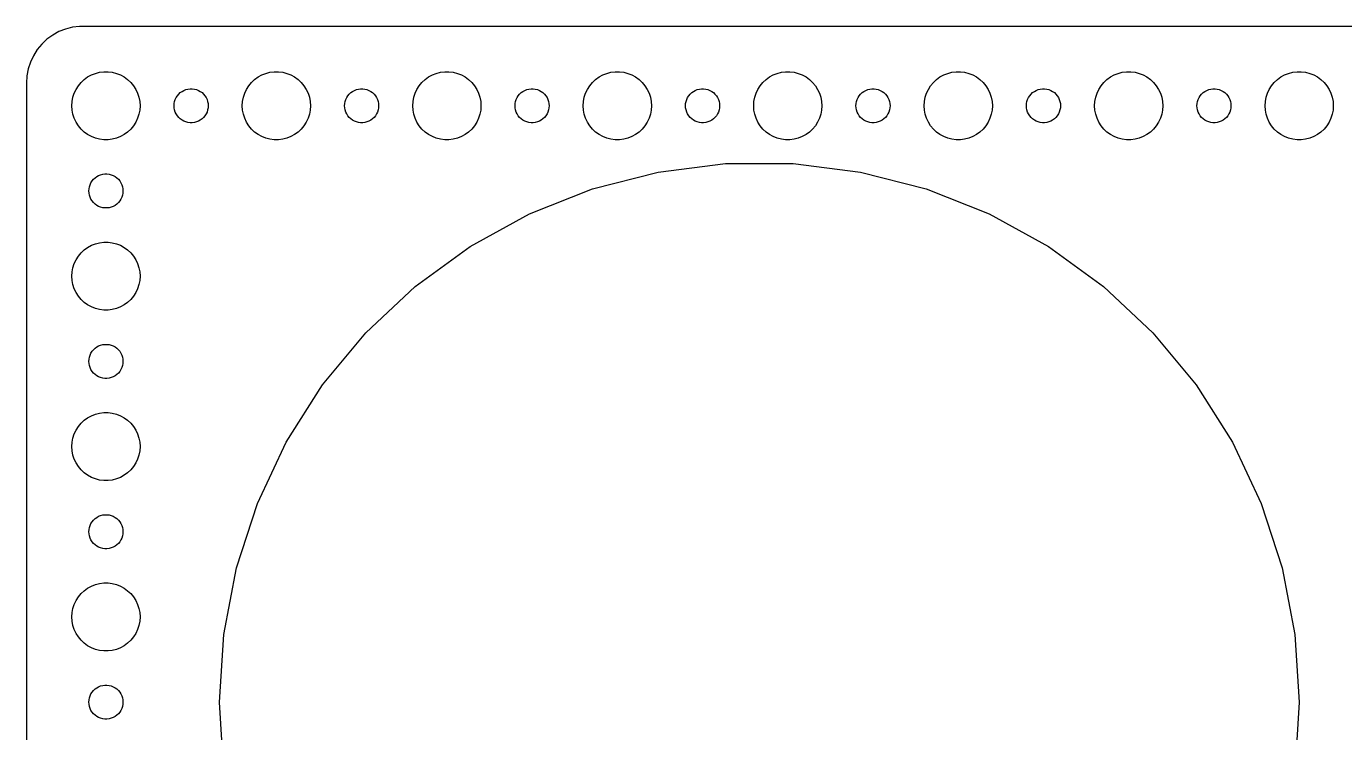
# Model space of a CAD drawing. Header units: metres. Extents: x -164 to 164, y -59 to 59.
# Drawn here: x -164.5 to -48.5, y -2.7 to 59.5 of the extents above; entities that cross this region are included whole.
import ezdxf

# ---------------------------------------------------------------- set-up
doc = ezdxf.new("R2010")
doc.units = ezdxf.units.M

msp = doc.modelspace()

# ---------------------------------------------------------------- linework, layer by layer
for p, q in [((-161.045, 59.2553), (-161.629, 59.0241)), ((-160.437, 59.4114), (-161.045, 59.2553)), ((-159.814, 59.4901), (-160.437, 59.4114)), ((159.814, 59.4901), (-159.814, 59.4901)), ((-162.687, 58.3526), (-163.145, 57.9227)), ((-162.179, 58.7216), (-162.687, 58.3526)), ((-161.629, 59.0241), (-162.179, 58.7216)), ((-163.882, 56.9088), (-164.149, 56.3406)), ((-163.545, 57.4389), (-163.882, 56.9088)), ((-163.145, 57.9227), (-163.545, 57.4389)), ((-164.343, 55.7434), (-164.461, 55.1267)), ((-164.149, 56.3406), (-164.343, 55.7434)), ((-164.461, 55.1267), (-164.5, 54.5)), ((-159.927, 54.2634), (-159.687, 54.5536)), ((-159.687, 54.5536), (-159.412, 54.8115)), ((-159.412, 54.8115), (-159.107, 55.033)), ((-159.107, 55.033), (-158.777, 55.2145)), ((-158.777, 55.2145), (-158.427, 55.3532)), ((-158.427, 55.3532), (-158.062, 55.4469)), ((-158.062, 55.4469), (-157.688, 55.4941)), ((-157.688, 55.4941), (-157.312, 55.4941)), ((-157.312, 55.4941), (-156.938, 55.4469)), ((-156.938, 55.4469), (-156.573, 55.3532)), ((-156.573, 55.3532), (-156.223, 55.2145)), ((-156.223, 55.2145), (-155.893, 55.033)), ((-155.893, 55.033), (-155.588, 54.8115)), ((-155.588, 54.8115), (-155.313, 54.5536)), ((-155.313, 54.5536), (-155.073, 54.2634)), ((-144.927, 54.2634), (-144.687, 54.5536)), ((-144.687, 54.5536), (-144.412, 54.8115)), ((-144.412, 54.8115), (-144.107, 55.033)), ((-144.107, 55.033), (-143.777, 55.2145)), ((-143.777, 55.2145), (-143.427, 55.3532)), ((-143.427, 55.3532), (-143.062, 55.4469)), ((-143.062, 55.4469), (-142.688, 55.4941)), ((-142.688, 55.4941), (-142.312, 55.4941)), ((-142.312, 55.4941), (-141.938, 55.4469)), ((-141.938, 55.4469), (-141.573, 55.3532)), ((-141.573, 55.3532), (-141.223, 55.2145)), ((-141.223, 55.2145), (-140.893, 55.033)), ((-140.893, 55.033), (-140.588, 54.8115)), ((-140.588, 54.8115), (-140.313, 54.5536)), ((-140.313, 54.5536), (-140.073, 54.2634)), ((-129.927, 54.2634), (-129.687, 54.5536)), ((-129.687, 54.5536), (-129.412, 54.8115)), ((-129.412, 54.8115), (-129.107, 55.033)), ((-129.107, 55.033), (-128.777, 55.2145)), ((-128.777, 55.2145), (-128.427, 55.3532)), ((-128.427, 55.3532), (-128.062, 55.4469)), ((-128.062, 55.4469), (-127.688, 55.4941)), ((-127.688, 55.4941), (-127.312, 55.4941)), ((-127.312, 55.4941), (-126.938, 55.4469)), ((-126.938, 55.4469), (-126.573, 55.3532)), ((-126.573, 55.3532), (-126.223, 55.2145)), ((-126.223, 55.2145), (-125.893, 55.033)), ((-125.893, 55.033), (-125.588, 54.8115)), ((-125.588, 54.8115), (-125.313, 54.5536)), ((-125.313, 54.5536), (-125.073, 54.2634)), ((-114.927, 54.2634), (-114.687, 54.5536)), ((-114.687, 54.5536), (-114.412, 54.8115)), ((-114.412, 54.8115), (-114.107, 55.033)), ((-114.107, 55.033), (-113.777, 55.2145)), ((-113.777, 55.2145), (-113.427, 55.3532)), ((-113.427, 55.3532), (-113.062, 55.4469)), ((-113.062, 55.4469), (-112.688, 55.4941)), ((-112.688, 55.4941), (-112.312, 55.4941)), ((-112.312, 55.4941), (-111.938, 55.4469)), ((-111.938, 55.4469), (-111.573, 55.3532)), ((-111.573, 55.3532), (-111.223, 55.2145)), ((-111.223, 55.2145), (-110.893, 55.033)), ((-110.893, 55.033), (-110.588, 54.8115)), ((-110.588, 54.8115), (-110.313, 54.5536)), ((-110.313, 54.5536), (-110.073, 54.2634)), ((-99.927, 54.2634), (-99.6869, 54.5536)), ((-99.6869, 54.5536), (-99.4123, 54.8115)), ((-99.4123, 54.8115), (-99.1075, 55.033)), ((-99.1075, 55.033), (-98.7773, 55.2145)), ((-98.7773, 55.2145), (-98.427, 55.3532)), ((-98.427, 55.3532), (-98.0621, 55.4469)), ((-98.0621, 55.4469), (-97.6884, 55.4941)), ((-97.6884, 55.4941), (-97.3116, 55.4941)), ((-97.3116, 55.4941), (-96.9379, 55.4469)), ((-96.9379, 55.4469), (-96.573, 55.3532)), ((-96.573, 55.3532), (-96.2227, 55.2145)), ((-96.2227, 55.2145), (-95.8925, 55.033)), ((-95.8925, 55.033), (-95.5877, 54.8115)), ((-95.5877, 54.8115), (-95.3131, 54.5536)), ((-95.3131, 54.5536), (-95.073, 54.2634)), ((-84.927, 54.2634), (-84.6869, 54.5536)), ((-84.6869, 54.5536), (-84.4123, 54.8115)), ((-84.4123, 54.8115), (-84.1075, 55.033)), ((-84.1075, 55.033), (-83.7773, 55.2145)), ((-83.7773, 55.2145), (-83.427, 55.3532)), ((-83.427, 55.3532), (-83.0621, 55.4469)), ((-83.0621, 55.4469), (-82.6884, 55.4941)), ((-82.6884, 55.4941), (-82.3116, 55.4941)), ((-82.3116, 55.4941), (-81.9379, 55.4469)), ((-81.9379, 55.4469), (-81.573, 55.3532)), ((-81.573, 55.3532), (-81.2227, 55.2145)), ((-81.2227, 55.2145), (-80.8925, 55.033)), ((-80.8925, 55.033), (-80.5877, 54.8115)), ((-80.5877, 54.8115), (-80.3131, 54.5536)), ((-80.3131, 54.5536), (-80.073, 54.2634)), ((-69.927, 54.2634), (-69.6869, 54.5536)), ((-69.6869, 54.5536), (-69.4123, 54.8115)), ((-69.4123, 54.8115), (-69.1075, 55.033)), ((-69.1075, 55.033), (-68.7773, 55.2145)), ((-68.7773, 55.2145), (-68.427, 55.3532)), ((-68.427, 55.3532), (-68.0621, 55.4469)), ((-68.0621, 55.4469), (-67.6884, 55.4941)), ((-67.6884, 55.4941), (-67.3116, 55.4941)), ((-67.3116, 55.4941), (-66.9379, 55.4469)), ((-66.9379, 55.4469), (-66.573, 55.3532)), ((-66.573, 55.3532), (-66.2227, 55.2145)), ((-66.2227, 55.2145), (-65.8925, 55.033)), ((-65.8925, 55.033), (-65.5877, 54.8115)), ((-65.5877, 54.8115), (-65.3131, 54.5536)), ((-65.3131, 54.5536), (-65.073, 54.2634)), ((-54.927, 54.2634), (-54.6869, 54.5536)), ((-54.6869, 54.5536), (-54.4123, 54.8115)), ((-54.4123, 54.8115), (-54.1075, 55.033)), ((-54.1075, 55.033), (-53.7773, 55.2145)), ((-53.7773, 55.2145), (-53.427, 55.3532)), ((-53.427, 55.3532), (-53.0621, 55.4469)), ((-53.0621, 55.4469), (-52.6884, 55.4941)), ((-52.6884, 55.4941), (-52.3116, 55.4941)), ((-52.3116, 55.4941), (-51.9379, 55.4469)), ((-51.9379, 55.4469), (-51.5729, 55.3532)), ((-51.5729, 55.3532), (-51.2227, 55.2145)), ((-51.2227, 55.2145), (-50.8925, 55.033)), ((-50.8925, 55.033), (-50.5877, 54.8115)), ((-50.5877, 54.8115), (-50.3131, 54.5536)), ((-50.3131, 54.5536), (-50.0729, 54.2634)), ((-164.5, 54.5), (-164.5, -54.5)), ((-160.406, 53.2461), (-160.289, 53.6044)), ((-160.289, 53.6044), (-160.129, 53.9453)), ((-160.129, 53.9453), (-159.927, 54.2634)), ((-155.073, 54.2634), (-154.871, 53.9453)), ((-154.871, 53.9453), (-154.711, 53.6044)), ((-154.711, 53.6044), (-154.594, 53.2461)), ((-151.314, 53.2226), (-151.214, 53.3817)), ((-151.214, 53.3817), (-151.093, 53.5268)), ((-151.093, 53.5268), (-150.956, 53.6558)), ((-150.956, 53.6558), (-150.804, 53.7665)), ((-150.804, 53.7665), (-150.639, 53.8572)), ((-150.639, 53.8572), (-150.464, 53.9266)), ((-150.464, 53.9266), (-150.281, 53.9734)), ((-150.281, 53.9734), (-150.094, 53.997)), ((-150.094, 53.997), (-149.906, 53.997)), ((-149.906, 53.997), (-149.719, 53.9734)), ((-149.719, 53.9734), (-149.536, 53.9266)), ((-149.536, 53.9266), (-149.361, 53.8572)), ((-149.361, 53.8572), (-149.196, 53.7665)), ((-149.196, 53.7665), (-149.044, 53.6558)), ((-149.044, 53.6558), (-148.907, 53.5268)), ((-148.907, 53.5268), (-148.786, 53.3817)), ((-148.786, 53.3817), (-148.686, 53.2226)), ((-145.406, 53.2461), (-145.289, 53.6044)), ((-145.289, 53.6044), (-145.129, 53.9453)), ((-145.129, 53.9453), (-144.927, 54.2634)), ((-140.073, 54.2634), (-139.871, 53.9453)), ((-139.871, 53.9453), (-139.711, 53.6044)), ((-139.711, 53.6044), (-139.594, 53.2461)), ((-136.314, 53.2226), (-136.214, 53.3817)), ((-136.214, 53.3817), (-136.093, 53.5268)), ((-136.093, 53.5268), (-135.956, 53.6558)), ((-135.956, 53.6558), (-135.804, 53.7665)), ((-135.804, 53.7665), (-135.639, 53.8572)), ((-135.639, 53.8572), (-135.464, 53.9266)), ((-135.464, 53.9266), (-135.281, 53.9734)), ((-135.281, 53.9734), (-135.094, 53.997)), ((-135.094, 53.997), (-134.906, 53.997)), ((-134.906, 53.997), (-134.719, 53.9734)), ((-134.719, 53.9734), (-134.536, 53.9266)), ((-134.536, 53.9266), (-134.361, 53.8572)), ((-134.361, 53.8572), (-134.196, 53.7665)), ((-134.196, 53.7665), (-134.044, 53.6558)), ((-134.044, 53.6558), (-133.907, 53.5268)), ((-133.907, 53.5268), (-133.786, 53.3817)), ((-133.786, 53.3817), (-133.686, 53.2226)), ((-130.406, 53.2461), (-130.289, 53.6044)), ((-130.289, 53.6044), (-130.129, 53.9453)), ((-130.129, 53.9453), (-129.927, 54.2634)), ((-125.073, 54.2634), (-124.871, 53.9453)), ((-124.871, 53.9453), (-124.711, 53.6044)), ((-124.711, 53.6044), (-124.594, 53.2461)), ((-121.314, 53.2226), (-121.214, 53.3817)), ((-121.214, 53.3817), (-121.093, 53.5268)), ((-121.093, 53.5268), (-120.956, 53.6558)), ((-120.956, 53.6558), (-120.804, 53.7665)), ((-120.804, 53.7665), (-120.639, 53.8572)), ((-120.639, 53.8572), (-120.464, 53.9266)), ((-120.464, 53.9266), (-120.281, 53.9734)), ((-120.281, 53.9734), (-120.094, 53.997)), ((-120.094, 53.997), (-119.906, 53.997)), ((-119.906, 53.997), (-119.719, 53.9734)), ((-119.719, 53.9734), (-119.536, 53.9266)), ((-119.536, 53.9266), (-119.361, 53.8572)), ((-119.361, 53.8572), (-119.196, 53.7665)), ((-119.196, 53.7665), (-119.044, 53.6558)), ((-119.044, 53.6558), (-118.907, 53.5268)), ((-118.907, 53.5268), (-118.786, 53.3817)), ((-118.786, 53.3817), (-118.686, 53.2226)), ((-115.406, 53.2461), (-115.289, 53.6044)), ((-115.289, 53.6044), (-115.129, 53.9453)), ((-115.129, 53.9453), (-114.927, 54.2634)), ((-110.073, 54.2634), (-109.871, 53.9453)), ((-109.871, 53.9453), (-109.711, 53.6044)), ((-109.711, 53.6044), (-109.594, 53.2461)), ((-106.314, 53.2226), (-106.214, 53.3817)), ((-106.214, 53.3817), (-106.093, 53.5268)), ((-106.093, 53.5268), (-105.956, 53.6558)), ((-105.956, 53.6558), (-105.804, 53.7665)), ((-105.804, 53.7665), (-105.639, 53.8572)), ((-105.639, 53.8572), (-105.464, 53.9266)), ((-105.464, 53.9266), (-105.281, 53.9734)), ((-105.281, 53.9734), (-105.094, 53.997)), ((-105.094, 53.997), (-104.906, 53.997)), ((-104.906, 53.997), (-104.719, 53.9734)), ((-104.719, 53.9734), (-104.536, 53.9266)), ((-104.536, 53.9266), (-104.361, 53.8572)), ((-104.361, 53.8572), (-104.196, 53.7665)), ((-104.196, 53.7665), (-104.044, 53.6558)), ((-104.044, 53.6558), (-103.907, 53.5268)), ((-103.907, 53.5268), (-103.786, 53.3817)), ((-103.786, 53.3817), (-103.686, 53.2226)), ((-100.406, 53.2461), (-100.289, 53.6044)), ((-100.289, 53.6044), (-100.129, 53.9453)), ((-100.129, 53.9453), (-99.927, 54.2634)), ((-95.073, 54.2634), (-94.8711, 53.9453)), ((-94.8711, 53.9453), (-94.7107, 53.6044)), ((-94.7107, 53.6044), (-94.5943, 53.2461)), ((-91.3145, 53.2226), (-91.2135, 53.3817)), ((-91.2135, 53.3817), (-91.0934, 53.5268)), ((-91.0934, 53.5268), (-90.9561, 53.6558)), ((-90.9561, 53.6558), (-90.8037, 53.7665)), ((-90.8037, 53.7665), (-90.6387, 53.8572)), ((-90.6387, 53.8572), (-90.4635, 53.9266)), ((-90.4635, 53.9266), (-90.2811, 53.9734)), ((-90.2811, 53.9734), (-90.0942, 53.997)), ((-90.0942, 53.997), (-89.9058, 53.997)), ((-89.9058, 53.997), (-89.7189, 53.9734)), ((-89.7189, 53.9734), (-89.5365, 53.9266)), ((-89.5365, 53.9266), (-89.3613, 53.8572)), ((-89.3613, 53.8572), (-89.1963, 53.7665)), ((-89.1963, 53.7665), (-89.0439, 53.6558)), ((-89.0439, 53.6558), (-88.9065, 53.5268)), ((-88.9065, 53.5268), (-88.7865, 53.3817)), ((-88.7865, 53.3817), (-88.6855, 53.2226)), ((-85.4057, 53.2461), (-85.2893, 53.6044)), ((-85.2893, 53.6044), (-85.1289, 53.9453)), ((-85.1289, 53.9453), (-84.927, 54.2634)), ((-80.073, 54.2634), (-79.8711, 53.9453)), ((-79.8711, 53.9453), (-79.7107, 53.6044)), ((-79.7107, 53.6044), (-79.5943, 53.2461)), ((-76.3145, 53.2226), (-76.2135, 53.3817)), ((-76.2135, 53.3817), (-76.0934, 53.5268)), ((-76.0934, 53.5268), (-75.9561, 53.6558)), ((-75.9561, 53.6558), (-75.8037, 53.7665)), ((-75.8037, 53.7665), (-75.6387, 53.8572)), ((-75.6387, 53.8572), (-75.4635, 53.9266)), ((-75.4635, 53.9266), (-75.2811, 53.9734)), ((-75.2811, 53.9734), (-75.0942, 53.997)), ((-75.0942, 53.997), (-74.9058, 53.997)), ((-74.9058, 53.997), (-74.7189, 53.9734)), ((-74.7189, 53.9734), (-74.5365, 53.9266)), ((-74.5365, 53.9266), (-74.3613, 53.8572)), ((-74.3613, 53.8572), (-74.1963, 53.7665)), ((-74.1963, 53.7665), (-74.0439, 53.6558)), ((-74.0439, 53.6558), (-73.9065, 53.5268)), ((-73.9065, 53.5268), (-73.7865, 53.3817)), ((-73.7865, 53.3817), (-73.6855, 53.2226)), ((-70.4057, 53.2461), (-70.2893, 53.6044)), ((-70.2893, 53.6044), (-70.1289, 53.9453)), ((-70.1289, 53.9453), (-69.927, 54.2634)), ((-65.073, 54.2634), (-64.8711, 53.9453)), ((-64.8711, 53.9453), (-64.7107, 53.6044)), ((-64.7107, 53.6044), (-64.5943, 53.2461)), ((-61.3145, 53.2226), (-61.2135, 53.3817)), ((-61.2135, 53.3817), (-61.0934, 53.5268)), ((-61.0934, 53.5268), (-60.9561, 53.6558)), ((-60.9561, 53.6558), (-60.8037, 53.7665)), ((-60.8037, 53.7665), (-60.6387, 53.8572)), ((-60.6387, 53.8572), (-60.4635, 53.9266)), ((-60.4635, 53.9266), (-60.2811, 53.9734)), ((-60.2811, 53.9734), (-60.0942, 53.997)), ((-60.0942, 53.997), (-59.9058, 53.997)), ((-59.9058, 53.997), (-59.7189, 53.9734)), ((-59.7189, 53.9734), (-59.5365, 53.9266)), ((-59.5365, 53.9266), (-59.3613, 53.8572)), ((-59.3613, 53.8572), (-59.1963, 53.7665)), ((-59.1963, 53.7665), (-59.0439, 53.6558)), ((-59.0439, 53.6558), (-58.9065, 53.5268)), ((-58.9065, 53.5268), (-58.7865, 53.3817)), ((-58.7865, 53.3817), (-58.6855, 53.2226)), ((-55.4057, 53.2461), (-55.2893, 53.6044)), ((-55.2893, 53.6044), (-55.1289, 53.9453)), ((-55.1289, 53.9453), (-54.927, 54.2634)), ((-50.0729, 54.2634), (-49.8711, 53.9453)), ((-49.8711, 53.9453), (-49.7107, 53.6044)), ((-49.7107, 53.6044), (-49.5942, 53.2461)), ((-160.5, 52.5), (-160.476, 52.876)), ((-160.476, 52.124), (-160.5, 52.5)), ((-160.476, 52.876), (-160.406, 53.2461)), ((-154.594, 53.2461), (-154.524, 52.876)), ((-154.524, 52.876), (-154.5, 52.5)), ((-154.5, 52.5), (-154.524, 52.124)), ((-151.5, 52.5), (-151.488, 52.688)), ((-151.488, 52.312), (-151.5, 52.5)), ((-151.488, 52.688), (-151.453, 52.873)), ((-151.453, 52.127), (-151.488, 52.312)), ((-151.453, 52.873), (-151.395, 53.0522)), ((-151.395, 53.0522), (-151.314, 53.2226)), ((-148.686, 53.2226), (-148.605, 53.0522)), ((-148.605, 53.0522), (-148.547, 52.873)), ((-148.547, 52.873), (-148.512, 52.688)), ((-148.512, 52.312), (-148.547, 52.127)), ((-148.512, 52.688), (-148.5, 52.5)), ((-148.5, 52.5), (-148.512, 52.312)), ((-145.5, 52.5), (-145.476, 52.876)), ((-145.476, 52.124), (-145.5, 52.5)), ((-145.476, 52.876), (-145.406, 53.2461)), ((-139.594, 53.2461), (-139.524, 52.876)), ((-139.524, 52.876), (-139.5, 52.5)), ((-139.5, 52.5), (-139.524, 52.124)), ((-136.5, 52.5), (-136.488, 52.688)), ((-136.488, 52.312), (-136.5, 52.5)), ((-136.488, 52.688), (-136.453, 52.873)), ((-136.453, 52.127), (-136.488, 52.312)), ((-136.453, 52.873), (-136.395, 53.0522)), ((-136.395, 53.0522), (-136.314, 53.2226)), ((-133.686, 53.2226), (-133.605, 53.0522)), ((-133.605, 53.0522), (-133.547, 52.873)), ((-133.547, 52.873), (-133.512, 52.688)), ((-133.512, 52.312), (-133.547, 52.127)), ((-133.512, 52.688), (-133.5, 52.5)), ((-133.5, 52.5), (-133.512, 52.312)), ((-130.5, 52.5), (-130.476, 52.876)), ((-130.476, 52.124), (-130.5, 52.5)), ((-130.476, 52.876), (-130.406, 53.2461)), ((-124.594, 53.2461), (-124.524, 52.876)), ((-124.524, 52.876), (-124.5, 52.5)), ((-124.5, 52.5), (-124.524, 52.124)), ((-121.5, 52.5), (-121.488, 52.688)), ((-121.488, 52.312), (-121.5, 52.5)), ((-121.488, 52.688), (-121.453, 52.873)), ((-121.453, 52.127), (-121.488, 52.312)), ((-121.453, 52.873), (-121.395, 53.0522)), ((-121.395, 53.0522), (-121.314, 53.2226)), ((-118.686, 53.2226), (-118.605, 53.0522)), ((-118.605, 53.0522), (-118.547, 52.873)), ((-118.547, 52.873), (-118.512, 52.688)), ((-118.512, 52.312), (-118.547, 52.127)), ((-118.512, 52.688), (-118.5, 52.5)), ((-118.5, 52.5), (-118.512, 52.312)), ((-115.5, 52.5), (-115.476, 52.876)), ((-115.476, 52.124), (-115.5, 52.5)), ((-115.476, 52.876), (-115.406, 53.2461)), ((-109.594, 53.2461), (-109.524, 52.876)), ((-109.524, 52.876), (-109.5, 52.5)), ((-109.5, 52.5), (-109.524, 52.124)), ((-106.5, 52.5), (-106.488, 52.688)), ((-106.488, 52.312), (-106.5, 52.5)), ((-106.488, 52.688), (-106.453, 52.873)), ((-106.453, 52.127), (-106.488, 52.312)), ((-106.453, 52.873), (-106.395, 53.0522)), ((-106.395, 53.0522), (-106.314, 53.2226)), ((-103.686, 53.2226), (-103.605, 53.0522)), ((-103.605, 53.0522), (-103.547, 52.873)), ((-103.547, 52.873), (-103.512, 52.688)), ((-103.512, 52.312), (-103.547, 52.127)), ((-103.512, 52.688), (-103.5, 52.5)), ((-103.5, 52.5), (-103.512, 52.312)), ((-100.5, 52.5), (-100.476, 52.876)), ((-100.476, 52.124), (-100.5, 52.5)), ((-100.476, 52.876), (-100.406, 53.2461)), ((-94.5943, 53.2461), (-94.5237, 52.876)), ((-94.5237, 52.876), (-94.5, 52.5)), ((-94.5, 52.5), (-94.5237, 52.124)), ((-91.5, 52.5), (-91.4882, 52.688)), ((-91.4882, 52.312), (-91.5, 52.5)), ((-91.4882, 52.688), (-91.4529, 52.873)), ((-91.4529, 52.127), (-91.4882, 52.312)), ((-91.4529, 52.873), (-91.3947, 53.0522)), ((-91.3947, 53.0522), (-91.3145, 53.2226)), ((-88.6855, 53.2226), (-88.6053, 53.0522)), ((-88.6053, 53.0522), (-88.5471, 52.873)), ((-88.5471, 52.873), (-88.5118, 52.688)), ((-88.5118, 52.312), (-88.5471, 52.127)), ((-88.5118, 52.688), (-88.5, 52.5)), ((-88.5, 52.5), (-88.5118, 52.312)), ((-85.5, 52.5), (-85.4763, 52.876)), ((-85.4763, 52.124), (-85.5, 52.5)), ((-85.4763, 52.876), (-85.4057, 53.2461)), ((-79.5943, 53.2461), (-79.5237, 52.876)), ((-79.5237, 52.876), (-79.5, 52.5)), ((-79.5, 52.5), (-79.5237, 52.124)), ((-76.5, 52.5), (-76.4882, 52.688)), ((-76.4882, 52.312), (-76.5, 52.5)), ((-76.4882, 52.688), (-76.4529, 52.873)), ((-76.4529, 52.127), (-76.4882, 52.312)), ((-76.4529, 52.873), (-76.3947, 53.0522)), ((-76.3947, 53.0522), (-76.3145, 53.2226)), ((-73.6855, 53.2226), (-73.6053, 53.0522)), ((-73.6053, 53.0522), (-73.5471, 52.873)), ((-73.5471, 52.873), (-73.5118, 52.688)), ((-73.5118, 52.312), (-73.5471, 52.127)), ((-73.5118, 52.688), (-73.5, 52.5)), ((-73.5, 52.5), (-73.5118, 52.312)), ((-70.5, 52.5), (-70.4763, 52.876)), ((-70.4763, 52.124), (-70.5, 52.5)), ((-70.4763, 52.876), (-70.4057, 53.2461)), ((-64.5943, 53.2461), (-64.5237, 52.876)), ((-64.5237, 52.876), (-64.5, 52.5)), ((-64.5, 52.5), (-64.5237, 52.124)), ((-61.5, 52.5), (-61.4882, 52.688)), ((-61.4882, 52.312), (-61.5, 52.5)), ((-61.4882, 52.688), (-61.4529, 52.873)), ((-61.4529, 52.127), (-61.4882, 52.312)), ((-61.4529, 52.873), (-61.3947, 53.0522)), ((-61.3947, 53.0522), (-61.3145, 53.2226)), ((-58.6855, 53.2226), (-58.6053, 53.0522)), ((-58.6053, 53.0522), (-58.5471, 52.873)), ((-58.5471, 52.873), (-58.5118, 52.688)), ((-58.5118, 52.312), (-58.5471, 52.127)), ((-58.5118, 52.688), (-58.5, 52.5)), ((-58.5, 52.5), (-58.5118, 52.312)), ((-55.5, 52.5), (-55.4763, 52.876)), ((-55.4763, 52.124), (-55.5, 52.5)), ((-55.4763, 52.876), (-55.4057, 53.2461)), ((-49.5942, 53.2461), (-49.5237, 52.876)), ((-49.5237, 52.876), (-49.5, 52.5)), ((-49.5, 52.5), (-49.5237, 52.124)), ((-160.406, 51.7539), (-160.476, 52.124)), ((-160.289, 51.3956), (-160.406, 51.7539)), ((-160.129, 51.0547), (-160.289, 51.3956)), ((-159.927, 50.7366), (-160.129, 51.0547)), ((-154.871, 51.0547), (-155.073, 50.7366)), ((-154.711, 51.3956), (-154.871, 51.0547)), ((-154.594, 51.7539), (-154.711, 51.3956)), ((-154.524, 52.124), (-154.594, 51.7539)), ((-151.395, 51.9478), (-151.453, 52.127)), ((-151.314, 51.7774), (-151.395, 51.9478)), ((-151.214, 51.6183), (-151.314, 51.7774)), ((-151.093, 51.4732), (-151.214, 51.6183)), ((-150.956, 51.3442), (-151.093, 51.4732)), ((-150.804, 51.2335), (-150.956, 51.3442)), ((-150.639, 51.1428), (-150.804, 51.2335)), ((-150.464, 51.0734), (-150.639, 51.1428)), ((-150.281, 51.0266), (-150.464, 51.0734)), ((-149.536, 51.0734), (-149.719, 51.0266)), ((-149.361, 51.1428), (-149.536, 51.0734)), ((-149.196, 51.2335), (-149.361, 51.1428)), ((-149.044, 51.3442), (-149.196, 51.2335)), ((-148.907, 51.4732), (-149.044, 51.3442)), ((-148.786, 51.6183), (-148.907, 51.4732)), ((-148.686, 51.7774), (-148.786, 51.6183)), ((-148.605, 51.9478), (-148.686, 51.7774)), ((-148.547, 52.127), (-148.605, 51.9478)), ((-145.406, 51.7539), (-145.476, 52.124)), ((-145.289, 51.3956), (-145.406, 51.7539)), ((-145.129, 51.0547), (-145.289, 51.3956)), ((-144.927, 50.7366), (-145.129, 51.0547)), ((-139.871, 51.0547), (-140.073, 50.7366)), ((-139.711, 51.3956), (-139.871, 51.0547)), ((-139.594, 51.7539), (-139.711, 51.3956)), ((-139.524, 52.124), (-139.594, 51.7539)), ((-136.395, 51.9478), (-136.453, 52.127)), ((-136.314, 51.7774), (-136.395, 51.9478)), ((-136.214, 51.6183), (-136.314, 51.7774)), ((-136.093, 51.4732), (-136.214, 51.6183)), ((-135.956, 51.3442), (-136.093, 51.4732)), ((-135.804, 51.2335), (-135.956, 51.3442)), ((-135.639, 51.1428), (-135.804, 51.2335)), ((-135.464, 51.0734), (-135.639, 51.1428)), ((-135.281, 51.0266), (-135.464, 51.0734)), ((-134.536, 51.0734), (-134.719, 51.0266)), ((-134.361, 51.1428), (-134.536, 51.0734)), ((-134.196, 51.2335), (-134.361, 51.1428)), ((-134.044, 51.3442), (-134.196, 51.2335)), ((-133.907, 51.4732), (-134.044, 51.3442)), ((-133.786, 51.6183), (-133.907, 51.4732)), ((-133.686, 51.7774), (-133.786, 51.6183)), ((-133.605, 51.9478), (-133.686, 51.7774)), ((-133.547, 52.127), (-133.605, 51.9478)), ((-130.406, 51.7539), (-130.476, 52.124)), ((-130.289, 51.3956), (-130.406, 51.7539)), ((-130.129, 51.0547), (-130.289, 51.3956)), ((-129.927, 50.7366), (-130.129, 51.0547)), ((-124.871, 51.0547), (-125.073, 50.7366)), ((-124.711, 51.3956), (-124.871, 51.0547)), ((-124.594, 51.7539), (-124.711, 51.3956)), ((-124.524, 52.124), (-124.594, 51.7539)), ((-121.395, 51.9478), (-121.453, 52.127)), ((-121.314, 51.7774), (-121.395, 51.9478)), ((-121.214, 51.6183), (-121.314, 51.7774)), ((-121.093, 51.4732), (-121.214, 51.6183)), ((-120.956, 51.3442), (-121.093, 51.4732)), ((-120.804, 51.2335), (-120.956, 51.3442)), ((-120.639, 51.1428), (-120.804, 51.2335)), ((-120.464, 51.0734), (-120.639, 51.1428)), ((-120.281, 51.0266), (-120.464, 51.0734)), ((-119.536, 51.0734), (-119.719, 51.0266)), ((-119.361, 51.1428), (-119.536, 51.0734)), ((-119.196, 51.2335), (-119.361, 51.1428)), ((-119.044, 51.3442), (-119.196, 51.2335)), ((-118.907, 51.4732), (-119.044, 51.3442)), ((-118.786, 51.6183), (-118.907, 51.4732)), ((-118.686, 51.7774), (-118.786, 51.6183)), ((-118.605, 51.9478), (-118.686, 51.7774)), ((-118.547, 52.127), (-118.605, 51.9478)), ((-115.406, 51.7539), (-115.476, 52.124)), ((-115.289, 51.3956), (-115.406, 51.7539)), ((-115.129, 51.0547), (-115.289, 51.3956)), ((-114.927, 50.7366), (-115.129, 51.0547)), ((-109.871, 51.0547), (-110.073, 50.7366)), ((-109.711, 51.3956), (-109.871, 51.0547)), ((-109.594, 51.7539), (-109.711, 51.3956)), ((-109.524, 52.124), (-109.594, 51.7539)), ((-106.395, 51.9478), (-106.453, 52.127)), ((-106.314, 51.7774), (-106.395, 51.9478)), ((-106.214, 51.6183), (-106.314, 51.7774)), ((-106.093, 51.4732), (-106.214, 51.6183)), ((-105.956, 51.3442), (-106.093, 51.4732)), ((-105.804, 51.2335), (-105.956, 51.3442)), ((-105.639, 51.1428), (-105.804, 51.2335)), ((-105.464, 51.0734), (-105.639, 51.1428)), ((-105.281, 51.0266), (-105.464, 51.0734)), ((-104.536, 51.0734), (-104.719, 51.0266)), ((-104.361, 51.1428), (-104.536, 51.0734)), ((-104.196, 51.2335), (-104.361, 51.1428)), ((-104.044, 51.3442), (-104.196, 51.2335)), ((-103.907, 51.4732), (-104.044, 51.3442)), ((-103.786, 51.6183), (-103.907, 51.4732)), ((-103.686, 51.7774), (-103.786, 51.6183)), ((-103.605, 51.9478), (-103.686, 51.7774)), ((-103.547, 52.127), (-103.605, 51.9478)), ((-100.406, 51.7539), (-100.476, 52.124)), ((-100.289, 51.3956), (-100.406, 51.7539)), ((-100.129, 51.0547), (-100.289, 51.3956)), ((-99.927, 50.7366), (-100.129, 51.0547)), ((-94.8711, 51.0547), (-95.073, 50.7366)), ((-94.7107, 51.3956), (-94.8711, 51.0547)), ((-94.5943, 51.7539), (-94.7107, 51.3956)), ((-94.5237, 52.124), (-94.5943, 51.7539)), ((-91.3947, 51.9478), (-91.4529, 52.127)), ((-91.3145, 51.7774), (-91.3947, 51.9478)), ((-91.2135, 51.6183), (-91.3145, 51.7774)), ((-91.0934, 51.4732), (-91.2135, 51.6183)), ((-90.9561, 51.3442), (-91.0934, 51.4732)), ((-90.8037, 51.2335), (-90.9561, 51.3442)), ((-90.6387, 51.1428), (-90.8037, 51.2335)), ((-90.4635, 51.0734), (-90.6387, 51.1428)), ((-90.2811, 51.0266), (-90.4635, 51.0734)), ((-89.5365, 51.0734), (-89.7189, 51.0266)), ((-89.3613, 51.1428), (-89.5365, 51.0734)), ((-89.1963, 51.2335), (-89.3613, 51.1428)), ((-89.0439, 51.3442), (-89.1963, 51.2335)), ((-88.9065, 51.4732), (-89.0439, 51.3442)), ((-88.7865, 51.6183), (-88.9065, 51.4732)), ((-88.6855, 51.7774), (-88.7865, 51.6183)), ((-88.6053, 51.9478), (-88.6855, 51.7774)), ((-88.5471, 52.127), (-88.6053, 51.9478)), ((-85.4057, 51.7539), (-85.4763, 52.124)), ((-85.2893, 51.3956), (-85.4057, 51.7539)), ((-85.1289, 51.0547), (-85.2893, 51.3956)), ((-84.927, 50.7366), (-85.1289, 51.0547)), ((-79.8711, 51.0547), (-80.073, 50.7366)), ((-79.7107, 51.3956), (-79.8711, 51.0547)), ((-79.5943, 51.7539), (-79.7107, 51.3956)), ((-79.5237, 52.124), (-79.5943, 51.7539)), ((-76.3947, 51.9478), (-76.4529, 52.127)), ((-76.3145, 51.7774), (-76.3947, 51.9478)), ((-76.2135, 51.6183), (-76.3145, 51.7774)), ((-76.0934, 51.4732), (-76.2135, 51.6183)), ((-75.9561, 51.3442), (-76.0934, 51.4732)), ((-75.8037, 51.2335), (-75.9561, 51.3442)), ((-75.6387, 51.1428), (-75.8037, 51.2335)), ((-75.4635, 51.0734), (-75.6387, 51.1428)), ((-75.2811, 51.0266), (-75.4635, 51.0734)), ((-74.5365, 51.0734), (-74.7189, 51.0266)), ((-74.3613, 51.1428), (-74.5365, 51.0734)), ((-74.1963, 51.2335), (-74.3613, 51.1428)), ((-74.0439, 51.3442), (-74.1963, 51.2335)), ((-73.9065, 51.4732), (-74.0439, 51.3442)), ((-73.7865, 51.6183), (-73.9065, 51.4732)), ((-73.6855, 51.7774), (-73.7865, 51.6183)), ((-73.6053, 51.9478), (-73.6855, 51.7774)), ((-73.5471, 52.127), (-73.6053, 51.9478)), ((-70.4057, 51.7539), (-70.4763, 52.124)), ((-70.2893, 51.3956), (-70.4057, 51.7539)), ((-70.1289, 51.0547), (-70.2893, 51.3956)), ((-69.927, 50.7366), (-70.1289, 51.0547)), ((-64.8711, 51.0547), (-65.073, 50.7366)), ((-64.7107, 51.3956), (-64.8711, 51.0547)), ((-64.5943, 51.7539), (-64.7107, 51.3956)), ((-64.5237, 52.124), (-64.5943, 51.7539)), ((-61.3947, 51.9478), (-61.4529, 52.127)), ((-61.3145, 51.7774), (-61.3947, 51.9478)), ((-61.2135, 51.6183), (-61.3145, 51.7774)), ((-61.0934, 51.4732), (-61.2135, 51.6183)), ((-60.9561, 51.3442), (-61.0934, 51.4732)), ((-60.8037, 51.2335), (-60.9561, 51.3442)), ((-60.6387, 51.1428), (-60.8037, 51.2335)), ((-60.4635, 51.0734), (-60.6387, 51.1428)), ((-60.2811, 51.0266), (-60.4635, 51.0734)), ((-59.5365, 51.0734), (-59.7189, 51.0266)), ((-59.3613, 51.1428), (-59.5365, 51.0734)), ((-59.1963, 51.2335), (-59.3613, 51.1428)), ((-59.0439, 51.3442), (-59.1963, 51.2335)), ((-58.9065, 51.4732), (-59.0439, 51.3442)), ((-58.7865, 51.6183), (-58.9065, 51.4732)), ((-58.6855, 51.7774), (-58.7865, 51.6183)), ((-58.6053, 51.9478), (-58.6855, 51.7774)), ((-58.5471, 52.127), (-58.6053, 51.9478)), ((-55.4057, 51.7539), (-55.4763, 52.124)), ((-55.2893, 51.3956), (-55.4057, 51.7539)), ((-55.1289, 51.0547), (-55.2893, 51.3956)), ((-54.927, 50.7366), (-55.1289, 51.0547)), ((-49.8711, 51.0547), (-50.0729, 50.7366)), ((-49.7107, 51.3956), (-49.8711, 51.0547)), ((-49.5942, 51.7539), (-49.7107, 51.3956)), ((-49.5237, 52.124), (-49.5942, 51.7539)), ((-159.687, 50.4464), (-159.927, 50.7366)), ((-159.412, 50.1885), (-159.687, 50.4464)), ((-159.107, 49.967), (-159.412, 50.1885)), ((-158.777, 49.7855), (-159.107, 49.967)), ((-155.893, 49.967), (-156.223, 49.7855)), ((-155.588, 50.1885), (-155.893, 49.967)), ((-155.313, 50.4464), (-155.588, 50.1885)), ((-155.073, 50.7366), (-155.313, 50.4464)), ((-150.094, 51.003), (-150.281, 51.0266)), ((-149.906, 51.003), (-150.094, 51.003)), ((-149.719, 51.0266), (-149.906, 51.003)), ((-144.687, 50.4464), (-144.927, 50.7366)), ((-144.412, 50.1885), (-144.687, 50.4464)), ((-144.107, 49.967), (-144.412, 50.1885)), ((-143.777, 49.7855), (-144.107, 49.967)), ((-140.893, 49.967), (-141.223, 49.7855)), ((-140.588, 50.1885), (-140.893, 49.967)), ((-140.313, 50.4464), (-140.588, 50.1885)), ((-140.073, 50.7366), (-140.313, 50.4464)), ((-135.094, 51.003), (-135.281, 51.0266)), ((-134.906, 51.003), (-135.094, 51.003)), ((-134.719, 51.0266), (-134.906, 51.003)), ((-129.687, 50.4464), (-129.927, 50.7366)), ((-129.412, 50.1885), (-129.687, 50.4464)), ((-129.107, 49.967), (-129.412, 50.1885)), ((-128.777, 49.7855), (-129.107, 49.967)), ((-125.893, 49.967), (-126.223, 49.7855)), ((-125.588, 50.1885), (-125.893, 49.967)), ((-125.313, 50.4464), (-125.588, 50.1885)), ((-125.073, 50.7366), (-125.313, 50.4464)), ((-120.094, 51.003), (-120.281, 51.0266)), ((-119.906, 51.003), (-120.094, 51.003)), ((-119.719, 51.0266), (-119.906, 51.003)), ((-114.687, 50.4464), (-114.927, 50.7366)), ((-114.412, 50.1885), (-114.687, 50.4464)), ((-114.107, 49.967), (-114.412, 50.1885)), ((-113.777, 49.7855), (-114.107, 49.967)), ((-110.893, 49.967), (-111.223, 49.7855)), ((-110.588, 50.1885), (-110.893, 49.967)), ((-110.313, 50.4464), (-110.588, 50.1885)), ((-110.073, 50.7366), (-110.313, 50.4464)), ((-105.094, 51.003), (-105.281, 51.0266)), ((-104.906, 51.003), (-105.094, 51.003)), ((-104.719, 51.0266), (-104.906, 51.003)), ((-99.6869, 50.4464), (-99.927, 50.7366)), ((-99.4123, 50.1885), (-99.6869, 50.4464)), ((-99.1075, 49.967), (-99.4123, 50.1885)), ((-98.7773, 49.7855), (-99.1075, 49.967)), ((-95.8925, 49.967), (-96.2227, 49.7855)), ((-95.5877, 50.1885), (-95.8925, 49.967)), ((-95.3131, 50.4464), (-95.5877, 50.1885)), ((-95.073, 50.7366), (-95.3131, 50.4464)), ((-90.0942, 51.003), (-90.2811, 51.0266)), ((-89.9058, 51.003), (-90.0942, 51.003)), ((-89.7189, 51.0266), (-89.9058, 51.003)), ((-84.6869, 50.4464), (-84.927, 50.7366)), ((-84.4123, 50.1885), (-84.6869, 50.4464)), ((-84.1075, 49.967), (-84.4123, 50.1885)), ((-83.7773, 49.7855), (-84.1075, 49.967)), ((-80.8925, 49.967), (-81.2227, 49.7855)), ((-80.5877, 50.1885), (-80.8925, 49.967)), ((-80.3131, 50.4464), (-80.5877, 50.1885)), ((-80.073, 50.7366), (-80.3131, 50.4464)), ((-75.0942, 51.003), (-75.2811, 51.0266)), ((-74.9058, 51.003), (-75.0942, 51.003)), ((-74.7189, 51.0266), (-74.9058, 51.003)), ((-69.6869, 50.4464), (-69.927, 50.7366)), ((-69.4123, 50.1885), (-69.6869, 50.4464)), ((-69.1075, 49.967), (-69.4123, 50.1885)), ((-68.7773, 49.7855), (-69.1075, 49.967)), ((-65.8925, 49.967), (-66.2227, 49.7855)), ((-65.5877, 50.1885), (-65.8925, 49.967)), ((-65.3131, 50.4464), (-65.5877, 50.1885)), ((-65.073, 50.7366), (-65.3131, 50.4464)), ((-60.0942, 51.003), (-60.2811, 51.0266)), ((-59.9058, 51.003), (-60.0942, 51.003)), ((-59.7189, 51.0266), (-59.9058, 51.003)), ((-54.6869, 50.4464), (-54.927, 50.7366)), ((-54.4123, 50.1885), (-54.6869, 50.4464)), ((-54.1075, 49.967), (-54.4123, 50.1885)), ((-53.7773, 49.7855), (-54.1075, 49.967)), ((-50.8925, 49.967), (-51.2227, 49.7855)), ((-50.5877, 50.1885), (-50.8925, 49.967)), ((-50.3131, 50.4464), (-50.5877, 50.1885)), ((-50.0729, 50.7366), (-50.3131, 50.4464)), ((-158.427, 49.6468), (-158.777, 49.7855)), ((-158.062, 49.5531), (-158.427, 49.6468)), ((-157.688, 49.5059), (-158.062, 49.5531)), ((-157.312, 49.5059), (-157.688, 49.5059)), ((-156.938, 49.5531), (-157.312, 49.5059)), ((-156.573, 49.6468), (-156.938, 49.5531)), ((-156.223, 49.7855), (-156.573, 49.6468)), ((-143.427, 49.6468), (-143.777, 49.7855)), ((-143.062, 49.5531), (-143.427, 49.6468)), ((-142.688, 49.5059), (-143.062, 49.5531)), ((-142.312, 49.5059), (-142.688, 49.5059)), ((-141.938, 49.5531), (-142.312, 49.5059)), ((-141.573, 49.6468), (-141.938, 49.5531)), ((-141.223, 49.7855), (-141.573, 49.6468)), ((-128.427, 49.6468), (-128.777, 49.7855)), ((-128.062, 49.5531), (-128.427, 49.6468)), ((-127.688, 49.5059), (-128.062, 49.5531)), ((-127.312, 49.5059), (-127.688, 49.5059)), ((-126.938, 49.5531), (-127.312, 49.5059)), ((-126.573, 49.6468), (-126.938, 49.5531)), ((-126.223, 49.7855), (-126.573, 49.6468)), ((-113.427, 49.6468), (-113.777, 49.7855)), ((-113.062, 49.5531), (-113.427, 49.6468)), ((-112.688, 49.5059), (-113.062, 49.5531)), ((-112.312, 49.5059), (-112.688, 49.5059)), ((-111.938, 49.5531), (-112.312, 49.5059)), ((-111.573, 49.6468), (-111.938, 49.5531)), ((-111.223, 49.7855), (-111.573, 49.6468)), ((-98.427, 49.6468), (-98.7773, 49.7855)), ((-98.0621, 49.5531), (-98.427, 49.6468)), ((-97.6884, 49.5059), (-98.0621, 49.5531)), ((-97.3116, 49.5059), (-97.6884, 49.5059)), ((-96.9379, 49.5531), (-97.3116, 49.5059)), ((-96.573, 49.6468), (-96.9379, 49.5531)), ((-96.2227, 49.7855), (-96.573, 49.6468)), ((-83.427, 49.6468), (-83.7773, 49.7855)), ((-83.0621, 49.5531), (-83.427, 49.6468)), ((-82.6884, 49.5059), (-83.0621, 49.5531)), ((-82.3116, 49.5059), (-82.6884, 49.5059)), ((-81.9379, 49.5531), (-82.3116, 49.5059)), ((-81.573, 49.6468), (-81.9379, 49.5531)), ((-81.2227, 49.7855), (-81.573, 49.6468)), ((-68.427, 49.6468), (-68.7773, 49.7855)), ((-68.0621, 49.5531), (-68.427, 49.6468)), ((-67.6884, 49.5059), (-68.0621, 49.5531)), ((-67.3116, 49.5059), (-67.6884, 49.5059)), ((-66.9379, 49.5531), (-67.3116, 49.5059)), ((-66.573, 49.6468), (-66.9379, 49.5531)), ((-66.2227, 49.7855), (-66.573, 49.6468)), ((-53.427, 49.6468), (-53.7773, 49.7855)), ((-53.0621, 49.5531), (-53.427, 49.6468)), ((-52.6884, 49.5059), (-53.0621, 49.5531)), ((-52.3116, 49.5059), (-52.6884, 49.5059)), ((-51.9379, 49.5531), (-52.3116, 49.5059)), ((-51.5729, 49.6468), (-51.9379, 49.5531)), ((-51.2227, 49.7855), (-51.5729, 49.6468)), ((-158.139, 46.3572), (-157.964, 46.4266)), ((-157.964, 46.4266), (-157.781, 46.4734)), ((-157.781, 46.4734), (-157.594, 46.497)), ((-157.594, 46.497), (-157.406, 46.497)), ((-157.406, 46.497), (-157.219, 46.4734)), ((-157.219, 46.4734), (-157.036, 46.4266)), ((-157.036, 46.4266), (-156.861, 46.3572)), ((-114.678, 45.1752), (-108.901, 46.6586)), ((-108.901, 46.6586), (-102.983, 47.4063)), ((-102.983, 47.4063), (-97.0174, 47.4063)), ((-97.0174, 47.4063), (-91.0994, 46.6586)), ((-91.0994, 46.6586), (-85.3217, 45.1752)), ((-158.988, 45.188), (-158.953, 45.373)), ((-158.953, 45.373), (-158.895, 45.5522)), ((-158.895, 45.5522), (-158.814, 45.7226)), ((-158.814, 45.7226), (-158.714, 45.8817)), ((-158.714, 45.8817), (-158.593, 46.0268)), ((-158.593, 46.0268), (-158.456, 46.1558)), ((-158.456, 46.1558), (-158.304, 46.2665)), ((-158.304, 46.2665), (-158.139, 46.3572)), ((-156.861, 46.3572), (-156.696, 46.2665)), ((-156.696, 46.2665), (-156.544, 46.1558)), ((-156.544, 46.1558), (-156.407, 46.0268)), ((-156.407, 46.0268), (-156.286, 45.8817)), ((-156.286, 45.8817), (-156.186, 45.7226)), ((-156.186, 45.7226), (-156.105, 45.5522)), ((-156.105, 45.5522), (-156.047, 45.373)), ((-156.047, 45.373), (-156.012, 45.188)), ((-159, 45), (-158.988, 45.188)), ((-158.988, 44.812), (-159, 45)), ((-158.953, 44.627), (-158.988, 44.812)), ((-158.895, 44.4478), (-158.953, 44.627)), ((-158.814, 44.2774), (-158.895, 44.4478)), ((-158.714, 44.1183), (-158.814, 44.2774)), ((-158.593, 43.9732), (-158.714, 44.1183)), ((-156.286, 44.1183), (-156.407, 43.9732)), ((-156.186, 44.2774), (-156.286, 44.1183)), ((-156.105, 44.4478), (-156.186, 44.2774)), ((-156.047, 44.627), (-156.105, 44.4478)), ((-156.012, 44.812), (-156.047, 44.627)), ((-156.012, 45.188), (-156, 45)), ((-156, 45), (-156.012, 44.812)), ((-120.225, 42.9793), (-114.678, 45.1752)), ((-85.3217, 45.1752), (-79.7755, 42.9793)), ((-158.456, 43.8442), (-158.593, 43.9732)), ((-158.304, 43.7335), (-158.456, 43.8442)), ((-158.139, 43.6428), (-158.304, 43.7335)), ((-157.964, 43.5734), (-158.139, 43.6428)), ((-157.781, 43.5266), (-157.964, 43.5734)), ((-157.594, 43.503), (-157.781, 43.5266)), ((-157.406, 43.503), (-157.594, 43.503)), ((-157.219, 43.5266), (-157.406, 43.503)), ((-157.036, 43.5734), (-157.219, 43.5266)), ((-156.861, 43.6428), (-157.036, 43.5734)), ((-156.696, 43.7335), (-156.861, 43.6428)), ((-156.544, 43.8442), (-156.696, 43.7335)), ((-156.407, 43.9732), (-156.544, 43.8442)), ((-125.452, 40.1056), (-120.225, 42.9793)), ((-79.7755, 42.9793), (-74.5482, 40.1056)), ((-159.927, 39.2634), (-159.687, 39.5536)), ((-159.687, 39.5536), (-159.412, 39.8115)), ((-159.412, 39.8115), (-159.107, 40.033)), ((-159.107, 40.033), (-158.777, 40.2145)), ((-158.777, 40.2145), (-158.427, 40.3532)), ((-158.427, 40.3532), (-158.062, 40.4469)), ((-158.062, 40.4469), (-157.688, 40.4941)), ((-157.688, 40.4941), (-157.312, 40.4941)), ((-157.312, 40.4941), (-156.938, 40.4469)), ((-156.938, 40.4469), (-156.573, 40.3532)), ((-156.573, 40.3532), (-156.223, 40.2145)), ((-156.223, 40.2145), (-155.893, 40.033)), ((-155.893, 40.033), (-155.588, 39.8115)), ((-155.588, 39.8115), (-155.313, 39.5536)), ((-155.313, 39.5536), (-155.073, 39.2634)), ((-130.278, 36.5994), (-125.452, 40.1056)), ((-74.5482, 40.1056), (-69.7224, 36.5994)), ((-160.406, 38.2461), (-160.289, 38.6044)), ((-160.289, 38.6044), (-160.129, 38.9453)), ((-160.129, 38.9453), (-159.927, 39.2634)), ((-155.073, 39.2634), (-154.871, 38.9453)), ((-154.871, 38.9453), (-154.711, 38.6044)), ((-154.711, 38.6044), (-154.594, 38.2461)), ((-160.5, 37.5), (-160.476, 37.876)), ((-160.476, 37.124), (-160.5, 37.5)), ((-160.476, 37.876), (-160.406, 38.2461)), ((-160.406, 36.7539), (-160.476, 37.124)), ((-154.594, 38.2461), (-154.524, 37.876)), ((-154.524, 37.124), (-154.594, 36.7539)), ((-154.524, 37.876), (-154.5, 37.5)), ((-154.5, 37.5), (-154.524, 37.124)), ((-160.289, 36.3956), (-160.406, 36.7539)), ((-160.129, 36.0547), (-160.289, 36.3956)), ((-159.927, 35.7366), (-160.129, 36.0547)), ((-154.871, 36.0547), (-155.073, 35.7366)), ((-154.711, 36.3956), (-154.871, 36.0547)), ((-154.594, 36.7539), (-154.711, 36.3956)), ((-134.626, 32.516), (-130.278, 36.5994)), ((-69.7224, 36.5994), (-65.374, 32.516)), ((-159.687, 35.4464), (-159.927, 35.7366)), ((-159.412, 35.1885), (-159.687, 35.4464)), ((-159.107, 34.967), (-159.412, 35.1885)), ((-158.777, 34.7855), (-159.107, 34.967)), ((-155.893, 34.967), (-156.223, 34.7855)), ((-155.588, 35.1885), (-155.893, 34.967)), ((-155.313, 35.4464), (-155.588, 35.1885)), ((-155.073, 35.7366), (-155.313, 35.4464)), ((-158.427, 34.6468), (-158.777, 34.7855)), ((-158.062, 34.5531), (-158.427, 34.6468)), ((-157.688, 34.5059), (-158.062, 34.5531)), ((-157.312, 34.5059), (-157.688, 34.5059)), ((-156.938, 34.5531), (-157.312, 34.5059)), ((-156.573, 34.6468), (-156.938, 34.5531)), ((-156.223, 34.7855), (-156.573, 34.6468)), ((-138.428, 27.9198), (-134.626, 32.516)), ((-65.374, 32.516), (-61.5717, 27.9198)), ((-158.304, 31.2665), (-158.139, 31.3572)), ((-158.139, 31.3572), (-157.964, 31.4266)), ((-157.964, 31.4266), (-157.781, 31.4734)), ((-157.781, 31.4734), (-157.594, 31.497)), ((-157.594, 31.497), (-157.406, 31.497)), ((-157.406, 31.497), (-157.219, 31.4734)), ((-157.219, 31.4734), (-157.036, 31.4266)), ((-157.036, 31.4266), (-156.861, 31.3572)), ((-156.861, 31.3572), (-156.696, 31.2665)), ((-159, 30), (-158.988, 30.188)), ((-158.988, 30.188), (-158.953, 30.373)), ((-158.953, 30.373), (-158.895, 30.5522)), ((-158.895, 30.5522), (-158.814, 30.7226)), ((-158.814, 30.7226), (-158.714, 30.8817)), ((-158.714, 30.8817), (-158.593, 31.0268)), ((-158.593, 31.0268), (-158.456, 31.1558)), ((-158.456, 31.1558), (-158.304, 31.2665)), ((-156.696, 31.2665), (-156.544, 31.1558)), ((-156.544, 31.1558), (-156.407, 31.0268)), ((-156.407, 31.0268), (-156.286, 30.8817)), ((-156.286, 30.8817), (-156.186, 30.7226)), ((-156.186, 30.7226), (-156.105, 30.5522)), ((-156.105, 30.5522), (-156.047, 30.373)), ((-156.047, 30.373), (-156.012, 30.188)), ((-156.012, 30.188), (-156, 30)), ((-158.988, 29.812), (-159, 30)), ((-158.953, 29.627), (-158.988, 29.812)), ((-158.895, 29.4478), (-158.953, 29.627)), ((-158.814, 29.2774), (-158.895, 29.4478)), ((-158.714, 29.1183), (-158.814, 29.2774)), ((-158.593, 28.9732), (-158.714, 29.1183)), ((-156.286, 29.1183), (-156.407, 28.9732)), ((-156.186, 29.2774), (-156.286, 29.1183)), ((-156.105, 29.4478), (-156.186, 29.2774)), ((-156.047, 29.627), (-156.105, 29.4478)), ((-156.012, 29.812), (-156.047, 29.627)), ((-156, 30), (-156.012, 29.812)), ((-158.456, 28.8442), (-158.593, 28.9732)), ((-158.304, 28.7335), (-158.456, 28.8442)), ((-158.139, 28.6427), (-158.304, 28.7335)), ((-157.964, 28.5734), (-158.139, 28.6427)), ((-157.781, 28.5266), (-157.964, 28.5734)), ((-157.594, 28.503), (-157.781, 28.5266)), ((-157.406, 28.503), (-157.594, 28.503)), ((-157.219, 28.5266), (-157.406, 28.503)), ((-157.036, 28.5734), (-157.219, 28.5266)), ((-156.861, 28.6427), (-157.036, 28.5734)), ((-156.696, 28.7335), (-156.861, 28.6427)), ((-156.544, 28.8442), (-156.696, 28.7335)), ((-156.407, 28.9732), (-156.544, 28.8442)), ((-141.625, 22.8833), (-138.428, 27.9198)), ((-61.5717, 27.9198), (-58.3754, 22.8833)), ((-159.927, 24.2634), (-159.687, 24.5536)), ((-159.687, 24.5536), (-159.412, 24.8115)), ((-159.412, 24.8115), (-159.107, 25.033)), ((-159.107, 25.033), (-158.777, 25.2145)), ((-158.777, 25.2145), (-158.427, 25.3532)), ((-158.427, 25.3532), (-158.062, 25.4469)), ((-158.062, 25.4469), (-157.688, 25.4941)), ((-157.688, 25.4941), (-157.312, 25.4941)), ((-157.312, 25.4941), (-156.938, 25.4469)), ((-156.938, 25.4469), (-156.573, 25.3532)), ((-156.573, 25.3532), (-156.223, 25.2145)), ((-156.223, 25.2145), (-155.893, 25.033)), ((-155.893, 25.033), (-155.588, 24.8115)), ((-155.588, 24.8115), (-155.313, 24.5536)), ((-155.313, 24.5536), (-155.073, 24.2634)), ((-160.476, 22.876), (-160.406, 23.2461)), ((-160.406, 23.2461), (-160.289, 23.6044)), ((-160.289, 23.6044), (-160.129, 23.9453)), ((-160.129, 23.9453), (-159.927, 24.2634)), ((-155.073, 24.2634), (-154.871, 23.9453)), ((-154.871, 23.9453), (-154.711, 23.6044)), ((-154.711, 23.6044), (-154.594, 23.2461)), ((-154.594, 23.2461), (-154.524, 22.876)), ((-160.5, 22.5), (-160.476, 22.876)), ((-160.476, 22.124), (-160.5, 22.5)), ((-160.406, 21.7539), (-160.476, 22.124)), ((-154.524, 22.124), (-154.594, 21.7539)), ((-154.524, 22.876), (-154.5, 22.5)), ((-154.5, 22.5), (-154.524, 22.124)), ((-144.164, 17.4859), (-141.625, 22.8833)), ((-58.3754, 22.8833), (-55.8356, 17.4859)), ((-160.289, 21.3956), (-160.406, 21.7539)), ((-160.129, 21.0547), (-160.289, 21.3956)), ((-159.927, 20.7366), (-160.129, 21.0547)), ((-154.871, 21.0547), (-155.073, 20.7366)), ((-154.711, 21.3956), (-154.871, 21.0547)), ((-154.594, 21.7539), (-154.711, 21.3956)), ((-159.687, 20.4464), (-159.927, 20.7366)), ((-159.412, 20.1884), (-159.687, 20.4464)), ((-159.107, 19.967), (-159.412, 20.1884)), ((-158.777, 19.7855), (-159.107, 19.967)), ((-158.427, 19.6468), (-158.777, 19.7855)), ((-156.223, 19.7855), (-156.573, 19.6468)), ((-155.893, 19.967), (-156.223, 19.7855)), ((-155.588, 20.1884), (-155.893, 19.967)), ((-155.313, 20.4464), (-155.588, 20.1884)), ((-155.073, 20.7366), (-155.313, 20.4464)), ((-158.062, 19.5531), (-158.427, 19.6468)), ((-157.688, 19.5059), (-158.062, 19.5531)), ((-157.312, 19.5059), (-157.688, 19.5059)), ((-156.938, 19.5531), (-157.312, 19.5059)), ((-156.573, 19.6468), (-156.938, 19.5531)), ((-146.008, 11.8128), (-144.164, 17.4859)), ((-55.8356, 17.4859), (-53.9923, 11.8128)), ((-158.456, 16.1558), (-158.304, 16.2665)), ((-158.304, 16.2665), (-158.139, 16.3572)), ((-158.139, 16.3572), (-157.964, 16.4266)), ((-157.964, 16.4266), (-157.781, 16.4734)), ((-157.781, 16.4734), (-157.594, 16.497)), ((-157.594, 16.497), (-157.406, 16.497)), ((-157.406, 16.497), (-157.219, 16.4734)), ((-157.219, 16.4734), (-157.036, 16.4266)), ((-157.036, 16.4266), (-156.861, 16.3572)), ((-156.861, 16.3572), (-156.696, 16.2665)), ((-156.696, 16.2665), (-156.544, 16.1558)), ((-159, 15), (-158.988, 15.188)), ((-158.988, 15.188), (-158.953, 15.373)), ((-158.953, 15.373), (-158.895, 15.5522)), ((-158.895, 15.5522), (-158.814, 15.7226)), ((-158.814, 15.7226), (-158.714, 15.8817)), ((-158.714, 15.8817), (-158.593, 16.0268)), ((-158.593, 16.0268), (-158.456, 16.1558)), ((-156.544, 16.1558), (-156.407, 16.0268)), ((-156.407, 16.0268), (-156.286, 15.8817)), ((-156.286, 15.8817), (-156.186, 15.7226)), ((-156.186, 15.7226), (-156.105, 15.5522)), ((-156.105, 15.5522), (-156.047, 15.373)), ((-156.047, 15.373), (-156.012, 15.188)), ((-156.012, 15.188), (-156, 15)), ((-158.988, 14.812), (-159, 15)), ((-158.953, 14.627), (-158.988, 14.812)), ((-158.895, 14.4478), (-158.953, 14.627)), ((-158.814, 14.2774), (-158.895, 14.4478)), ((-158.714, 14.1183), (-158.814, 14.2774)), ((-158.593, 13.9732), (-158.714, 14.1183)), ((-158.456, 13.8442), (-158.593, 13.9732)), ((-156.407, 13.9732), (-156.544, 13.8442)), ((-156.286, 14.1183), (-156.407, 13.9732)), ((-156.186, 14.2774), (-156.286, 14.1183)), ((-156.105, 14.4478), (-156.186, 14.2774)), ((-156.047, 14.627), (-156.105, 14.4478)), ((-156.012, 14.812), (-156.047, 14.627)), ((-156, 15), (-156.012, 14.812)), ((-158.304, 13.7335), (-158.456, 13.8442)), ((-158.139, 13.6427), (-158.304, 13.7335)), ((-157.964, 13.5734), (-158.139, 13.6427)), ((-157.781, 13.5266), (-157.964, 13.5734)), ((-157.594, 13.5029), (-157.781, 13.5266)), ((-157.406, 13.5029), (-157.594, 13.5029)), ((-157.219, 13.5266), (-157.406, 13.5029)), ((-157.036, 13.5734), (-157.219, 13.5266)), ((-156.861, 13.6427), (-157.036, 13.5734)), ((-156.696, 13.7335), (-156.861, 13.6427)), ((-156.544, 13.8442), (-156.696, 13.7335)), ((-147.125, 5.95332), (-146.008, 11.8128)), ((-53.9923, 11.8128), (-52.8745, 5.95332)), ((-158.427, 10.3532), (-158.062, 10.4469)), ((-158.062, 10.4469), (-157.688, 10.4941)), ((-157.688, 10.4941), (-157.312, 10.4941)), ((-157.312, 10.4941), (-156.938, 10.4469)), ((-156.938, 10.4469), (-156.573, 10.3532)), ((-159.927, 9.26335), (-159.687, 9.55363)), ((-159.687, 9.55363), (-159.412, 9.81154)), ((-159.412, 9.81154), (-159.107, 10.033)), ((-159.107, 10.033), (-158.777, 10.2145)), ((-158.777, 10.2145), (-158.427, 10.3532)), ((-156.573, 10.3532), (-156.223, 10.2145)), ((-156.223, 10.2145), (-155.893, 10.033)), ((-155.893, 10.033), (-155.588, 9.81154)), ((-155.588, 9.81154), (-155.313, 9.55363)), ((-155.313, 9.55363), (-155.073, 9.26335)), ((-160.476, 7.87599), (-160.406, 8.24606)), ((-160.406, 8.24606), (-160.289, 8.60437)), ((-160.289, 8.60437), (-160.129, 8.94525)), ((-160.129, 8.94525), (-159.927, 9.26335)), ((-155.073, 9.26335), (-154.871, 8.94525)), ((-154.871, 8.94525), (-154.711, 8.60437)), ((-154.711, 8.60437), (-154.594, 8.24606)), ((-154.594, 8.24606), (-154.524, 7.87599)), ((-160.5, 7.5), (-160.476, 7.87599)), ((-160.476, 7.12399), (-160.5, 7.5)), ((-160.406, 6.75392), (-160.476, 7.12399)), ((-154.524, 7.12399), (-154.594, 6.75392)), ((-154.524, 7.87599), (-154.5, 7.5)), ((-154.5, 7.5), (-154.524, 7.12399)), ((-160.289, 6.39561), (-160.406, 6.75392)), ((-160.129, 6.05473), (-160.289, 6.39561)), ((-159.927, 5.73663), (-160.129, 6.05473)), ((-154.871, 6.05473), (-155.073, 5.73663)), ((-154.711, 6.39561), (-154.871, 6.05473)), ((-154.594, 6.75392), (-154.711, 6.39561)), ((-147.5, 0), (-147.125, 5.95332)), ((-52.8745, 5.95332), (-52.5, 0)), ((-159.687, 5.44635), (-159.927, 5.73663)), ((-159.412, 5.18845), (-159.687, 5.44635)), ((-159.107, 4.96701), (-159.412, 5.18845)), ((-158.777, 4.78551), (-159.107, 4.96701)), ((-158.427, 4.64682), (-158.777, 4.78551)), ((-158.062, 4.55313), (-158.427, 4.64682)), ((-156.573, 4.64682), (-156.938, 4.55313)), ((-156.223, 4.78551), (-156.573, 4.64682)), ((-155.893, 4.96701), (-156.223, 4.78551)), ((-155.588, 5.18845), (-155.893, 4.96701)), ((-155.313, 5.44635), (-155.588, 5.18845)), ((-155.073, 5.73663), (-155.313, 5.44635)), ((-157.688, 4.50591), (-158.062, 4.55313)), ((-157.312, 4.50591), (-157.688, 4.50591)), ((-156.938, 4.55313), (-157.312, 4.50591)), ((-158.456, 1.15576), (-158.304, 1.26648)), ((-158.304, 1.26648), (-158.139, 1.35724)), ((-158.139, 1.35724), (-157.964, 1.42657)), ((-157.964, 1.42657), (-157.781, 1.47342)), ((-157.781, 1.47342), (-157.594, 1.49704)), ((-157.594, 1.49704), (-157.406, 1.49704)), ((-157.406, 1.49704), (-157.219, 1.47342)), ((-157.219, 1.47342), (-157.036, 1.42657)), ((-157.036, 1.42657), (-156.861, 1.35724)), ((-156.861, 1.35724), (-156.696, 1.26648)), ((-156.696, 1.26648), (-156.544, 1.15576)), ((-159, 0), (-158.988, 0.18799)), ((-158.988, -0.18799), (-159, 0)), ((-158.988, 0.18799), (-158.953, 0.37303)), ((-158.953, 0.37303), (-158.895, 0.55219)), ((-158.895, 0.55219), (-158.814, 0.72263)), ((-158.814, 0.72263), (-158.714, 0.88167)), ((-158.714, 0.88167), (-158.593, 1.02681)), ((-158.593, 1.02681), (-158.456, 1.15576)), ((-156.544, 1.15576), (-156.407, 1.02681)), ((-156.407, 1.02681), (-156.286, 0.88167)), ((-156.286, 0.88167), (-156.186, 0.72263)), ((-156.186, 0.72263), (-156.105, 0.55219)), ((-156.105, 0.55219), (-156.047, 0.37303)), ((-156.047, 0.37303), (-156.012, 0.18799)), ((-156.012, 0.18799), (-156, 0)), ((-156, 0), (-156.012, -0.18799)), ((-147.125, -5.95332), (-147.5, 0)), ((-52.5, 0), (-52.8745, -5.95332)), ((-158.953, -0.37303), (-158.988, -0.18799)), ((-158.895, -0.55219), (-158.953, -0.37303)), ((-158.814, -0.72263), (-158.895, -0.55219)), ((-158.714, -0.88167), (-158.814, -0.72263)), ((-158.593, -1.02681), (-158.714, -0.88167)), ((-158.456, -1.15576), (-158.593, -1.02681)), ((-158.304, -1.26648), (-158.456, -1.15576)), ((-156.544, -1.15576), (-156.696, -1.26648)), ((-156.407, -1.02681), (-156.544, -1.15576)), ((-156.286, -0.88167), (-156.407, -1.02681)), ((-156.186, -0.72263), (-156.286, -0.88167)), ((-156.105, -0.55219), (-156.186, -0.72263)), ((-156.047, -0.37303), (-156.105, -0.55219)), ((-156.012, -0.18799), (-156.047, -0.37303)), ((-158.139, -1.35724), (-158.304, -1.26648)), ((-157.964, -1.42657), (-158.139, -1.35724)), ((-157.781, -1.47342), (-157.964, -1.42657)), ((-157.594, -1.49704), (-157.781, -1.47342)), ((-157.406, -1.49704), (-157.594, -1.49704)), ((-157.219, -1.47342), (-157.406, -1.49704)), ((-157.036, -1.42657), (-157.219, -1.47342)), ((-156.861, -1.35724), (-157.036, -1.42657)), ((-156.696, -1.26648), (-156.861, -1.35724))]:
    msp.add_line(p, q)

doc.saveas('drawing.dxf')
